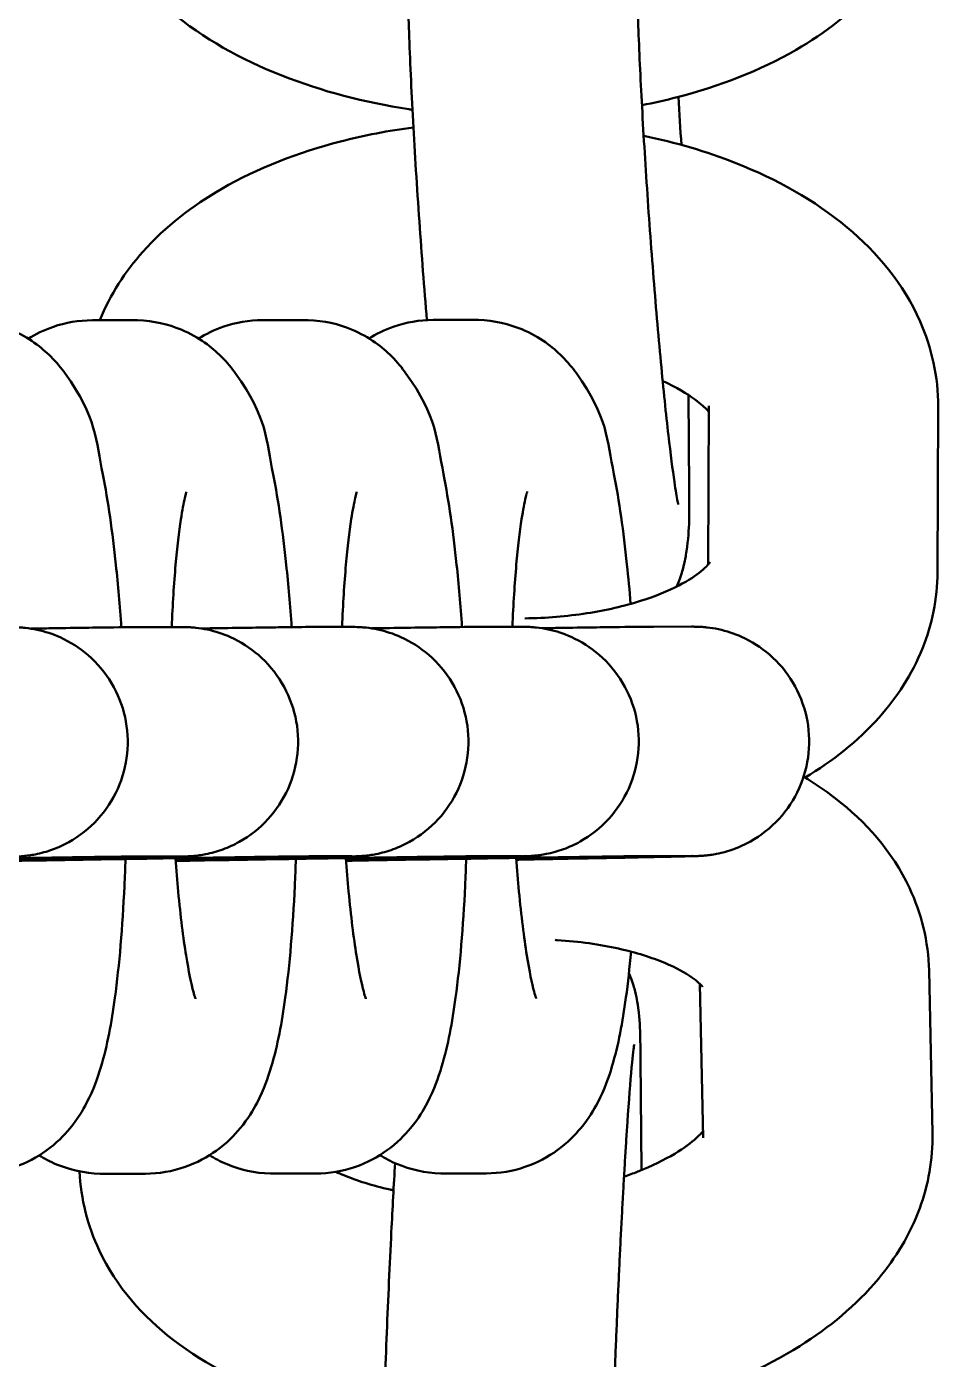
# Model space of a CAD drawing. Header units: millimetres. Extents: x 170 to 5770, y -1450 to 5650.
# Drawn here: x 3403.3 to 3427.14, y 2084.85 to 2119.72 of the extents above; entities that cross this region are included whole.
import ezdxf

# ---------------------------------------------------------------- set-up
doc = ezdxf.new("R2010")
doc.units = ezdxf.units.MM
doc.header["$LTSCALE"] = 10
doc.layers.add('Viditelná (ISO)', color=7, linetype='Continuous', lineweight=50)

# ---------------------------------------------------------------- blocks, each defined once
blk = doc.blocks.new('VVZ-VH101-2')
at = {"layer": 'Viditelná (ISO)'}
for p, q in [((3236.116, -3537.966), (3235.016, -3537.966)), ((3240.572, -3537.962), (3239.472, -3537.963)), ((3245.028, -3537.959), (3243.928, -3537.959)), ((3250.613, -3539.922), (3250.627, -3542.4)), ((3251.142, -3540.203), (3251.124, -3544.359)), ((3257.141, -3540.229), (3257.123, -3544.562)), ((3236.322, -3545.995), (3237.333, -3545.994)), ((3240.778, -3545.991), (3241.789, -3545.99)), ((3245.234, -3545.988), (3246.245, -3545.987)), ((3249.69, -3545.984), (3250.701, -3545.983)), ((3236.326, -3551.995), (3237.337, -3551.994)), ((3240.783, -3551.991), (3241.793, -3551.99)), ((3245.239, -3551.988), (3246.249, -3551.987)), ((3249.695, -3551.984), (3250.705, -3551.983)), ((3256.903, -3554.982), (3256.991, -3559.237)), ((3250.909, -3555.33), (3250.993, -3559.361)), ((3249.356, -3557.299), (3249.377, -3560.203)), ((3235.303, -3560.297), (3236.403, -3560.296)), ((3239.759, -3560.294), (3240.859, -3560.293)), ((3244.215, -3560.29), (3245.315, -3560.289))]:
    blk.add_line(p, q, dxfattribs=at)
for points, knots in [([(3243.39, -3532.46), (3243.358, -3532.455), (3243.326, -3532.45), (3242.137, -3532.267), (3241.017, -3531.976), (3238.908, -3531.144), (3237.921, -3530.599), (3236.28, -3529.229), (3235.595, -3528.42), (3234.853, -3526.739), (3234.678, -3525.969), (3234.681, -3525.191)], [4.959704, 4.959704, 4.959704, 4.959704, 4.969752, 4.969752, 5.333717, 5.333717, 5.707625, 5.707625, 6.049521, 6.049521, 6.283185, 6.283185, 6.283185, 6.283185]), ([(3257.012, -3525.449), (3257.009, -3526.136), (3256.867, -3526.821), (3256.345, -3528.123), (3255.948, -3528.726), (3254.89, -3529.914), (3254.187, -3530.45), (3252.474, -3531.44), (3251.425, -3531.844), (3250.011, -3532.209), (3249.703, -3532.279), (3249.392, -3532.339)], [3.141593, 3.141593, 3.141593, 3.141593, 3.348191, 3.348191, 3.576175, 3.576175, 3.871024, 3.871024, 4.237496, 4.237496, 4.33752, 4.33752, 4.33752, 4.33752]), ([(3243.767, -3537.964), (3243.696, -3537.123), (3243.63, -3536.249), (3243.507, -3534.486), (3243.452, -3533.599), (3243.36, -3531.92), (3243.324, -3531.13), (3243.277, -3529.815), (3243.265, -3529.269), (3243.262, -3528.802)], [5.02934, 5.02934, 5.02934, 5.02934, 5.344238, 5.344238, 5.669323, 5.669323, 5.996514, 5.996514, 6.283185, 6.283185, 6.283185, 6.283185]), ([(3250.341, -3542.79), (3250.341, -3542.79), (3250.333, -3542.754), (3250.302, -3542.594), (3250.273, -3542.419), (3250.194, -3541.881), (3250.141, -3541.465), (3250.021, -3540.422), (3249.954, -3539.773), (3249.819, -3538.332), (3249.75, -3537.535), (3249.619, -3535.886), (3249.558, -3535.034), (3249.449, -3533.372), (3249.402, -3532.562), (3249.327, -3531.074), (3249.299, -3530.395), (3249.27, -3529.414), (3249.264, -3529.059), (3249.262, -3528.767)], [3.96792, 3.96792, 3.96792, 3.96792, 4.067593, 4.067593, 4.250394, 4.250394, 4.513651, 4.513651, 4.813856, 4.813856, 5.125254, 5.125254, 5.439865, 5.439865, 5.754526, 5.754526, 6.066089, 6.066089, 6.283185, 6.283185, 6.283185, 6.283185]), ([(3235.209, -3537.966), (3235.483, -3537.289), (3235.878, -3536.691), (3236.933, -3535.506), (3237.635, -3534.97), (3239.348, -3533.98), (3240.398, -3533.576), (3242.127, -3533.129), (3242.765, -3533.006), (3243.415, -3532.92)], [0.208119, 0.208119, 0.208119, 0.208119, 0.434583, 0.434583, 0.729432, 0.729432, 1.095903, 1.095903, 1.300071, 1.300071, 1.300071, 1.300071]), ([(3249.437, -3533.139), (3250.272, -3533.315), (3251.081, -3533.552), (3252.914, -3534.276), (3253.902, -3534.821), (3255.543, -3536.191), (3256.228, -3537), (3256.97, -3538.681), (3257.145, -3539.451), (3257.141, -3540.229)], [1.92428, 1.92428, 1.92428, 1.92428, 2.192124, 2.192124, 2.566033, 2.566033, 2.907929, 2.907929, 3.141593, 3.141593, 3.141593, 3.141593]), ([(3235.773, -3546), (3235.734, -3545.434), (3235.687, -3544.888), (3235.541, -3543.496), (3235.429, -3542.705), (3235.113, -3541.11), (3235.131, -3540.509), (3234.209, -3539.226), (3234.089, -3539.077), (3233.693, -3538.683), (3233.364, -3538.416), (3232.555, -3538.078), (3232.158, -3537.981), (3231.717, -3537.969), (3231.688, -3537.969), (3231.66, -3537.969)], [1.937477, 1.937477, 1.937477, 1.937477, 2.147268, 2.147268, 2.501252, 2.501252, 2.951782, 2.951782, 3.006039, 3.006039, 3.08488, 3.08488, 3.137955, 3.137955, 3.141593, 3.141593, 3.141593, 3.141593]), ([(3235.016, -3537.966), (3234.66, -3537.967), (3234.306, -3538.031), (3233.747, -3538.222), (3233.526, -3538.333), (3233.338, -3538.45)], [3.14159265, 3.14159265, 3.14159265, 3.14159265, 3.1872207, 3.1872207, 3.22453337, 3.22453337, 3.22453337, 3.22453337]), ([(3240.229, -3545.996), (3240.19, -3545.431), (3240.143, -3544.885), (3239.997, -3543.492), (3239.885, -3542.701), (3239.569, -3541.106), (3239.587, -3540.506), (3238.665, -3539.223), (3238.545, -3539.073), (3238.149, -3538.68), (3237.82, -3538.412), (3237.011, -3538.074), (3236.614, -3537.977), (3236.173, -3537.966), (3236.144, -3537.966), (3236.116, -3537.966)], [1.937477, 1.937477, 1.937477, 1.937477, 2.147268, 2.147268, 2.501252, 2.501252, 2.951782, 2.951782, 3.006039, 3.006039, 3.08488, 3.08488, 3.137955, 3.137955, 3.141593, 3.141593, 3.141593, 3.141593]), ([(3239.472, -3537.963), (3239.116, -3537.963), (3238.762, -3538.027), (3238.203, -3538.218), (3237.982, -3538.329), (3237.795, -3538.446)], [3.14159265, 3.14159265, 3.14159265, 3.14159265, 3.1872207, 3.1872207, 3.22453337, 3.22453337, 3.22453337, 3.22453337]), ([(3244.685, -3545.993), (3244.646, -3545.427), (3244.599, -3544.881), (3244.453, -3543.489), (3244.341, -3542.698), (3244.025, -3541.103), (3244.043, -3540.502), (3243.121, -3539.219), (3243.001, -3539.07), (3242.605, -3538.676), (3242.276, -3538.409), (3241.467, -3538.071), (3241.07, -3537.974), (3240.629, -3537.962), (3240.6, -3537.962), (3240.572, -3537.962)], [1.937477, 1.937477, 1.937477, 1.937477, 2.147268, 2.147268, 2.501252, 2.501252, 2.951782, 2.951782, 3.006039, 3.006039, 3.08488, 3.08488, 3.137955, 3.137955, 3.141593, 3.141593, 3.141593, 3.141593]), ([(3243.928, -3537.959), (3243.572, -3537.96), (3243.218, -3538.024), (3242.659, -3538.215), (3242.438, -3538.326), (3242.251, -3538.443)], [3.14159265, 3.14159265, 3.14159265, 3.14159265, 3.1872207, 3.1872207, 3.22453337, 3.22453337, 3.22453337, 3.22453337]), ([(3249.096, -3545.389), (3249.067, -3545.036), (3249.035, -3544.692), (3248.909, -3543.485), (3248.797, -3542.694), (3248.481, -3541.099), (3248.499, -3540.499), (3247.577, -3539.216), (3247.457, -3539.066), (3247.061, -3538.673), (3246.733, -3538.405), (3245.923, -3538.067), (3245.526, -3537.97), (3245.085, -3537.959), (3245.056, -3537.959), (3245.028, -3537.959)], [2.012689, 2.012689, 2.012689, 2.012689, 2.147268, 2.147268, 2.501252, 2.501252, 2.951782, 2.951782, 3.006039, 3.006039, 3.08488, 3.08488, 3.137955, 3.137955, 3.141593, 3.141593, 3.141593, 3.141593]), ([(3249.935, -3539.558), (3250.031, -3539.601), (3250.122, -3539.645), (3250.508, -3539.843), (3250.742, -3540.001), (3251.022, -3540.232), (3251.1, -3540.316), (3251.141, -3540.368)], [2.2573046, 2.2573046, 2.2573046, 2.2573046, 2.3245043, 2.3245043, 2.5601049, 2.5601049, 2.738728, 2.738728, 2.738728, 2.738728]), ([(3237.479, -3542.457), (3237.479, -3542.457), (3237.479, -3542.458), (3237.475, -3542.471), (3237.457, -3542.528), (3237.407, -3542.744), (3237.369, -3542.939), (3237.282, -3543.501), (3237.234, -3543.906), (3237.151, -3544.854), (3237.116, -3545.405), (3237.092, -3545.994)], [3.4957513, 3.4957513, 3.4957513, 3.4957513, 3.5105711, 3.5105711, 3.6320787, 3.6320787, 3.8099362, 3.8099362, 4.0489441, 4.0489441, 4.3013385, 4.3013385, 4.3013385, 4.3013385]), ([(3241.935, -3542.453), (3241.935, -3542.453), (3241.935, -3542.454), (3241.931, -3542.467), (3241.913, -3542.524), (3241.863, -3542.741), (3241.825, -3542.935), (3241.739, -3543.497), (3241.69, -3543.902), (3241.607, -3544.85), (3241.572, -3545.401), (3241.548, -3545.99)], [3.4957513, 3.4957513, 3.4957513, 3.4957513, 3.5105711, 3.5105711, 3.6320787, 3.6320787, 3.8099362, 3.8099362, 4.0489441, 4.0489441, 4.3013385, 4.3013385, 4.3013385, 4.3013385]), ([(3246.391, -3542.45), (3246.391, -3542.45), (3246.391, -3542.451), (3246.387, -3542.464), (3246.369, -3542.521), (3246.319, -3542.737), (3246.281, -3542.932), (3246.195, -3543.494), (3246.147, -3543.899), (3246.063, -3544.847), (3246.028, -3545.398), (3246.004, -3545.987)], [3.4957513, 3.4957513, 3.4957513, 3.4957513, 3.5105711, 3.5105711, 3.6320787, 3.6320787, 3.8099362, 3.8099362, 4.0489441, 4.0489441, 4.3013385, 4.3013385, 4.3013385, 4.3013385]), ([(3250.627, -3542.4), (3250.631, -3543.019), (3250.644, -3543.396), (3250.541, -3544.127), (3250.521, -3544.264), (3250.428, -3544.6), (3250.386, -3544.738), (3250.299, -3544.935)], [3.1415927, 3.1415927, 3.1415927, 3.1415927, 3.5210588, 3.5210588, 3.5976144, 3.5976144, 3.6373589, 3.6373589, 3.6373589, 3.6373589]), ([(3251.172, -3544.295), (3251.172, -3544.295), (3251.171, -3544.296), (3251.16, -3544.314), (3251.095, -3544.406), (3250.808, -3544.641), (3250.611, -3544.774), (3250.082, -3545.048), (3249.743, -3545.189), (3248.935, -3545.444), (3248.458, -3545.556), (3247.433, -3545.713), (3246.885, -3545.759), (3246.331, -3545.767)], [3.428374, 3.428374, 3.428374, 3.428374, 3.455752, 3.455752, 3.706993, 3.706993, 3.923907, 3.923907, 4.155178, 4.155178, 4.405774, 4.405774, 4.659118, 4.659118, 4.659118, 4.659118]), ([(3257.123, -3544.562), (3257.12, -3545.25), (3256.978, -3545.935), (3256.455, -3547.237), (3256.058, -3547.839), (3255.033, -3548.991), (3254.374, -3549.504), (3253.659, -3549.931)], [3.1415927, 3.1415927, 3.1415927, 3.1415927, 3.3481914, 3.3481914, 3.5761753, 3.5761753, 3.8548274, 3.8548274, 3.8548274, 3.8548274]), ([(3232.877, -3545.997), (3232.899, -3545.997), (3232.92, -3545.997), (3232.967, -3545.998), (3232.989, -3545.998), (3233.043, -3546), (3233.056, -3546), (3233.086, -3546.001), (3233.104, -3546.002), (3233.164, -3546.006), (3233.213, -3546.01), (3233.363, -3546.026), (3233.469, -3546.043), (3233.778, -3546.109), (3233.981, -3546.176), (3234.436, -3546.381), (3234.685, -3546.54), (3235.144, -3546.937), (3235.355, -3547.187), (3235.681, -3547.735), (3235.802, -3548.038), (3235.94, -3548.66), (3235.959, -3548.987), (3235.894, -3549.621), (3235.809, -3549.936), (3235.548, -3550.518), (3235.369, -3550.791), (3234.938, -3551.26), (3234.682, -3551.463), (3234.266, -3551.695), (3234.122, -3551.761), (3233.827, -3551.869), (3233.674, -3551.912), (3233.467, -3551.953), (3233.412, -3551.962), (3233.31, -3551.976), (3233.261, -3551.982), (3233.203, -3551.987), (3233.186, -3551.989), (3233.109, -3551.995), (3233.083, -3551.996), (3233.014, -3551.999), (3232.984, -3552), (3232.84, -3552.004), (3232.689, -3552.008), (3232.11, -3552.021), (3231.555, -3552.033), (3230.276, -3552.058), (3229.573, -3552.071), (3228.637, -3552.088), (3228.46, -3552.092), (3228.28, -3552.095)], [0, 0, 0, 0, 0.039337, 0.039337, 0.068948, 0.068948, 0.076841, 0.076841, 0.084758, 0.084758, 0.100846, 0.100846, 0.132709, 0.132709, 0.196079, 0.196079, 0.282696, 0.282696, 0.378323, 0.378323, 0.473906, 0.473906, 0.569501, 0.569501, 0.665096, 0.665096, 0.760691, 0.760691, 0.856282, 0.856282, 0.903554, 0.903554, 0.950706, 0.950706, 0.967761, 0.967761, 0.983739, 0.983739, 0.991659, 0.991659, 1.024165, 1.024165, 1.087146, 1.087146, 1.263406, 1.263406, 1.569696, 1.569696, 1.83183, 1.83183, 1.891194, 1.891194, 1.891194, 1.891194]), ([(3237.333, -3545.994), (3237.355, -3545.994), (3237.376, -3545.994), (3237.423, -3545.994), (3237.445, -3545.994), (3237.499, -3545.996), (3237.512, -3545.997), (3237.542, -3545.998), (3237.56, -3545.999), (3237.62, -3546.003), (3237.669, -3546.007), (3237.819, -3546.023), (3237.925, -3546.039), (3238.234, -3546.106), (3238.437, -3546.172), (3238.892, -3546.378), (3239.141, -3546.536), (3239.601, -3546.933), (3239.811, -3547.184), (3240.137, -3547.731), (3240.258, -3548.035), (3240.396, -3548.657), (3240.415, -3548.983), (3240.35, -3549.617), (3240.265, -3549.933), (3240.004, -3550.514), (3239.825, -3550.787), (3239.394, -3551.257), (3239.138, -3551.459), (3238.722, -3551.691), (3238.578, -3551.758), (3238.283, -3551.866), (3238.13, -3551.908), (3237.923, -3551.949), (3237.868, -3551.958), (3237.766, -3551.973), (3237.717, -3551.978), (3237.659, -3551.984), (3237.642, -3551.985), (3237.566, -3551.991), (3237.539, -3551.992), (3237.47, -3551.995), (3237.44, -3551.996), (3237.296, -3552.001), (3237.145, -3552.004), (3236.566, -3552.018), (3236.011, -3552.029), (3234.732, -3552.054), (3234.029, -3552.067), (3233.093, -3552.085), (3232.917, -3552.088), (3232.736, -3552.091)], [0, 0, 0, 0, 0.039337, 0.039337, 0.068948, 0.068948, 0.076841, 0.076841, 0.084758, 0.084758, 0.100846, 0.100846, 0.132709, 0.132709, 0.196079, 0.196079, 0.282696, 0.282696, 0.378323, 0.378323, 0.473906, 0.473906, 0.569501, 0.569501, 0.665096, 0.665096, 0.760691, 0.760691, 0.856282, 0.856282, 0.903554, 0.903554, 0.950706, 0.950706, 0.967761, 0.967761, 0.983739, 0.983739, 0.991659, 0.991659, 1.024165, 1.024165, 1.087146, 1.087146, 1.263406, 1.263406, 1.569696, 1.569696, 1.83183, 1.83183, 1.891194, 1.891194, 1.891194, 1.891194]), ([(3233.403, -3546.034), (3233.566, -3546.031), (3233.724, -3546.029), (3234.499, -3546.017), (3235.031, -3546.009), (3235.837, -3545.999), (3236.112, -3545.995), (3236.291, -3545.995), (3236.307, -3545.995), (3236.322, -3545.995)], [2.8114817, 2.8114817, 2.8114817, 2.8114817, 2.874869, 2.874869, 3.1358233, 3.1358233, 3.3979236, 3.3979236, 3.4244391, 3.4244391, 3.4244391, 3.4244391]), ([(3241.789, -3545.99), (3241.811, -3545.99), (3241.832, -3545.99), (3241.879, -3545.991), (3241.901, -3545.991), (3241.955, -3545.993), (3241.968, -3545.993), (3241.998, -3545.994), (3242.016, -3545.995), (3242.076, -3545.999), (3242.125, -3546.003), (3242.275, -3546.019), (3242.381, -3546.036), (3242.69, -3546.102), (3242.893, -3546.169), (3243.348, -3546.374), (3243.597, -3546.533), (3244.057, -3546.93), (3244.267, -3547.18), (3244.593, -3547.728), (3244.714, -3548.031), (3244.852, -3548.653), (3244.871, -3548.98), (3244.806, -3549.614), (3244.721, -3549.929), (3244.46, -3550.511), (3244.281, -3550.784), (3243.85, -3551.253), (3243.594, -3551.456), (3243.178, -3551.688), (3243.034, -3551.754), (3242.739, -3551.862), (3242.586, -3551.905), (3242.379, -3551.946), (3242.324, -3551.955), (3242.222, -3551.969), (3242.174, -3551.975), (3242.115, -3551.98), (3242.098, -3551.982), (3242.022, -3551.988), (3241.995, -3551.989), (3241.926, -3551.992), (3241.897, -3551.993), (3241.752, -3551.997), (3241.601, -3552.001), (3241.022, -3552.014), (3240.467, -3552.026), (3239.188, -3552.051), (3238.485, -3552.064), (3237.55, -3552.081), (3237.373, -3552.085), (3237.192, -3552.088)], [0, 0, 0, 0, 0.039337, 0.039337, 0.068948, 0.068948, 0.076841, 0.076841, 0.084758, 0.084758, 0.100846, 0.100846, 0.132709, 0.132709, 0.196079, 0.196079, 0.282696, 0.282696, 0.378323, 0.378323, 0.473906, 0.473906, 0.569501, 0.569501, 0.665096, 0.665096, 0.760691, 0.760691, 0.856282, 0.856282, 0.903554, 0.903554, 0.950706, 0.950706, 0.967761, 0.967761, 0.983739, 0.983739, 0.991659, 0.991659, 1.024165, 1.024165, 1.087146, 1.087146, 1.263406, 1.263406, 1.569696, 1.569696, 1.83183, 1.83183, 1.891194, 1.891194, 1.891194, 1.891194]), ([(3237.859, -3546.03), (3238.022, -3546.028), (3238.18, -3546.025), (3238.955, -3546.014), (3239.487, -3546.006), (3240.293, -3545.995), (3240.568, -3545.992), (3240.747, -3545.991), (3240.763, -3545.991), (3240.778, -3545.991)], [2.8114817, 2.8114817, 2.8114817, 2.8114817, 2.874869, 2.874869, 3.1358233, 3.1358233, 3.3979236, 3.3979236, 3.4244391, 3.4244391, 3.4244391, 3.4244391]), ([(3246.245, -3545.987), (3246.267, -3545.987), (3246.288, -3545.987), (3246.335, -3545.987), (3246.357, -3545.987), (3246.411, -3545.989), (3246.424, -3545.99), (3246.454, -3545.991), (3246.472, -3545.992), (3246.532, -3545.996), (3246.581, -3546), (3246.731, -3546.016), (3246.837, -3546.033), (3247.146, -3546.099), (3247.349, -3546.166), (3247.805, -3546.371), (3248.053, -3546.529), (3248.513, -3546.926), (3248.723, -3547.177), (3249.049, -3547.724), (3249.17, -3548.028), (3249.308, -3548.65), (3249.327, -3548.976), (3249.262, -3549.61), (3249.177, -3549.926), (3248.916, -3550.507), (3248.737, -3550.78), (3248.306, -3551.25), (3248.05, -3551.452), (3247.634, -3551.684), (3247.49, -3551.751), (3247.195, -3551.859), (3247.042, -3551.901), (3246.835, -3551.942), (3246.78, -3551.951), (3246.678, -3551.966), (3246.63, -3551.971), (3246.571, -3551.977), (3246.554, -3551.978), (3246.478, -3551.984), (3246.451, -3551.985), (3246.382, -3551.988), (3246.353, -3551.989), (3246.208, -3551.994), (3246.057, -3551.997), (3245.478, -3552.011), (3244.923, -3552.022), (3243.644, -3552.047), (3242.942, -3552.06), (3242.006, -3552.078), (3241.829, -3552.081), (3241.648, -3552.084)], [0, 0, 0, 0, 0.039337, 0.039337, 0.068948, 0.068948, 0.076841, 0.076841, 0.084758, 0.084758, 0.100846, 0.100846, 0.132709, 0.132709, 0.196079, 0.196079, 0.282696, 0.282696, 0.378323, 0.378323, 0.473906, 0.473906, 0.569501, 0.569501, 0.665096, 0.665096, 0.760691, 0.760691, 0.856282, 0.856282, 0.903554, 0.903554, 0.950706, 0.950706, 0.967761, 0.967761, 0.983739, 0.983739, 0.991659, 0.991659, 1.024165, 1.024165, 1.087146, 1.087146, 1.263406, 1.263406, 1.569696, 1.569696, 1.83183, 1.83183, 1.891194, 1.891194, 1.891194, 1.891194]), ([(3242.315, -3546.027), (3242.478, -3546.024), (3242.636, -3546.022), (3243.411, -3546.01), (3243.943, -3546.002), (3244.749, -3545.992), (3245.024, -3545.988), (3245.203, -3545.988), (3245.219, -3545.988), (3245.234, -3545.988)], [2.8114817, 2.8114817, 2.8114817, 2.8114817, 2.874869, 2.874869, 3.1358233, 3.1358233, 3.3979236, 3.3979236, 3.4244391, 3.4244391, 3.4244391, 3.4244391]), ([(3250.701, -3545.983), (3250.723, -3545.983), (3250.744, -3545.983), (3250.791, -3545.984), (3250.813, -3545.984), (3250.867, -3545.986), (3250.88, -3545.986), (3250.91, -3545.987), (3250.928, -3545.988), (3250.988, -3545.992), (3251.038, -3545.996), (3251.187, -3546.012), (3251.293, -3546.029), (3251.602, -3546.095), (3251.805, -3546.162), (3252.261, -3546.367), (3252.509, -3546.526), (3252.969, -3546.923), (3253.179, -3547.173), (3253.505, -3547.721), (3253.626, -3548.024), (3253.764, -3548.646), (3253.783, -3548.973), (3253.718, -3549.607), (3253.633, -3549.922), (3253.372, -3550.504), (3253.193, -3550.777), (3252.762, -3551.246), (3252.506, -3551.449), (3252.09, -3551.681), (3251.946, -3551.747), (3251.651, -3551.855), (3251.498, -3551.898), (3251.291, -3551.939), (3251.236, -3551.948), (3251.134, -3551.962), (3251.086, -3551.968), (3251.027, -3551.973), (3251.01, -3551.975), (3250.934, -3551.981), (3250.907, -3551.982), (3250.838, -3551.985), (3250.809, -3551.986), (3250.664, -3551.99), (3250.513, -3551.994), (3249.934, -3552.007), (3249.379, -3552.019), (3248.1, -3552.044), (3247.398, -3552.057), (3246.462, -3552.074), (3246.285, -3552.078), (3246.104, -3552.081)], [0, 0, 0, 0, 0.039337, 0.039337, 0.068948, 0.068948, 0.076841, 0.076841, 0.084758, 0.084758, 0.100846, 0.100846, 0.132709, 0.132709, 0.196079, 0.196079, 0.282696, 0.282696, 0.378323, 0.378323, 0.473906, 0.473906, 0.569501, 0.569501, 0.665096, 0.665096, 0.760691, 0.760691, 0.856282, 0.856282, 0.903554, 0.903554, 0.950706, 0.950706, 0.967761, 0.967761, 0.983739, 0.983739, 0.991659, 0.991659, 1.024165, 1.024165, 1.087146, 1.087146, 1.263406, 1.263406, 1.569696, 1.569696, 1.83183, 1.83183, 1.891194, 1.891194, 1.891194, 1.891194]), ([(3246.771, -3546.023), (3246.934, -3546.021), (3247.092, -3546.018), (3247.867, -3546.007), (3248.399, -3545.999), (3249.205, -3545.988), (3249.48, -3545.985), (3249.659, -3545.984), (3249.675, -3545.984), (3249.69, -3545.984)], [2.8114817, 2.8114817, 2.8114817, 2.8114817, 2.874869, 2.874869, 3.1358233, 3.1358233, 3.3979236, 3.3979236, 3.4244391, 3.4244391, 3.4244391, 3.4244391]), ([(3253.62, -3549.908), (3253.908, -3550.081), (3254.186, -3550.269), (3255.236, -3551.081), (3255.933, -3551.852), (3256.7, -3553.479), (3256.887, -3554.227), (3256.903, -3554.982)], [8.7529676, 8.7529676, 8.7529676, 8.7529676, 8.8662255, 8.8662255, 9.1986734, 9.1986734, 9.424778, 9.424778, 9.424778, 9.424778]), ([(3236.326, -3551.995), (3236.29, -3551.995), (3236.187, -3551.995), (3235.838, -3551.999), (3235.538, -3552.003), (3234.707, -3552.015), (3234.132, -3552.023), (3232.813, -3552.044), (3232.051, -3552.056), (3230.442, -3552.083), (3229.575, -3552.097), (3228.569, -3552.115), (3228.426, -3552.117), (3228.282, -3552.12)], [0, 0, 0, 0, 0.146254, 0.146254, 0.358083, 0.358083, 0.613354, 0.613354, 0.872195, 0.872195, 1.131799, 1.131799, 1.174634, 1.174634, 1.174634, 1.174634]), ([(3240.783, -3551.991), (3240.746, -3551.991), (3240.643, -3551.992), (3240.294, -3551.996), (3239.994, -3551.999), (3239.163, -3552.011), (3238.588, -3552.02), (3237.269, -3552.04), (3236.507, -3552.053), (3234.898, -3552.079), (3234.031, -3552.094), (3233.025, -3552.111), (3232.882, -3552.114), (3232.738, -3552.116)], [0, 0, 0, 0, 0.146254, 0.146254, 0.358083, 0.358083, 0.613354, 0.613354, 0.872195, 0.872195, 1.131799, 1.131799, 1.174634, 1.174634, 1.174634, 1.174634]), ([(3245.239, -3551.988), (3245.202, -3551.988), (3245.099, -3551.988), (3244.75, -3551.992), (3244.45, -3551.996), (3243.619, -3552.008), (3243.044, -3552.016), (3241.725, -3552.037), (3240.963, -3552.049), (3239.354, -3552.076), (3238.487, -3552.09), (3237.481, -3552.108), (3237.338, -3552.11), (3237.194, -3552.113)], [0, 0, 0, 0, 0.146254, 0.146254, 0.358083, 0.358083, 0.613354, 0.613354, 0.872195, 0.872195, 1.131799, 1.131799, 1.174634, 1.174634, 1.174634, 1.174634]), ([(3249.695, -3551.984), (3249.658, -3551.984), (3249.555, -3551.985), (3249.206, -3551.989), (3248.906, -3551.992), (3248.075, -3552.004), (3247.5, -3552.013), (3246.181, -3552.033), (3245.419, -3552.046), (3243.81, -3552.072), (3242.943, -3552.087), (3241.937, -3552.104), (3241.794, -3552.107), (3241.65, -3552.109)], [0, 0, 0, 0, 0.146254, 0.146254, 0.358083, 0.358083, 0.613354, 0.613354, 0.872195, 0.872195, 1.131799, 1.131799, 1.174634, 1.174634, 1.174634, 1.174634]), ([(3246.101, -3552.035), (3246.123, -3552.337), (3246.148, -3552.629), (3246.235, -3553.546), (3246.306, -3554.117), (3246.446, -3554.997), (3246.517, -3555.33), (3246.588, -3555.599), (3246.604, -3555.653), (3246.621, -3555.703), (3246.625, -3555.714), (3246.625, -3555.714)], [5.1055495, 5.1055495, 5.1055495, 5.1055495, 5.2336109, 5.2336109, 5.5253313, 5.5253313, 5.7847397, 5.7847397, 5.8763373, 5.8763373, 5.9335785, 5.9335785, 5.9335785, 5.9335785]), ([(3231.947, -3560.3), (3232.302, -3560.3), (3232.657, -3560.235), (3233.3, -3560.016), (3233.579, -3559.858), (3234.081, -3559.496), (3234.276, -3559.293), (3234.637, -3558.858), (3234.765, -3558.639), (3235.053, -3558.087), (3235.153, -3557.795), (3235.412, -3556.927), (3235.515, -3556.354), (3235.723, -3554.835), (3235.805, -3553.847), (3235.866, -3552.536), (3235.875, -3552.301), (3235.883, -3552.063)], [0, 0, 0, 0, 0.045628, 0.045628, 0.095384, 0.095384, 0.158046, 0.158046, 0.244984, 0.244984, 0.402893, 0.402893, 0.717053, 0.717053, 1.128654, 1.128654, 1.216641, 1.216641, 1.216641, 1.216641]), ([(3236.403, -3560.296), (3236.758, -3560.296), (3237.113, -3560.232), (3237.756, -3560.012), (3238.035, -3559.854), (3238.537, -3559.493), (3238.732, -3559.29), (3239.093, -3558.854), (3239.221, -3558.636), (3239.509, -3558.083), (3239.609, -3557.791), (3239.868, -3556.924), (3239.971, -3556.35), (3240.179, -3554.832), (3240.261, -3553.844), (3240.322, -3552.532), (3240.331, -3552.298), (3240.339, -3552.059)], [0, 0, 0, 0, 0.045628, 0.045628, 0.095384, 0.095384, 0.158046, 0.158046, 0.244984, 0.244984, 0.402893, 0.402893, 0.717053, 0.717053, 1.128654, 1.128654, 1.216641, 1.216641, 1.216641, 1.216641]), ([(3237.189, -3552.042), (3237.211, -3552.344), (3237.236, -3552.636), (3237.322, -3553.553), (3237.394, -3554.124), (3237.534, -3555.004), (3237.605, -3555.337), (3237.676, -3555.606), (3237.692, -3555.659), (3237.709, -3555.71), (3237.713, -3555.721), (3237.713, -3555.721)], [5.1055495, 5.1055495, 5.1055495, 5.1055495, 5.2336109, 5.2336109, 5.5253313, 5.5253313, 5.7847397, 5.7847397, 5.8763373, 5.8763373, 5.9335785, 5.9335785, 5.9335785, 5.9335785]), ([(3240.859, -3560.293), (3241.214, -3560.293), (3241.569, -3560.228), (3242.212, -3560.009), (3242.491, -3559.851), (3242.993, -3559.489), (3243.188, -3559.286), (3243.549, -3558.851), (3243.677, -3558.632), (3243.965, -3558.08), (3244.065, -3557.788), (3244.324, -3556.92), (3244.427, -3556.347), (3244.635, -3554.828), (3244.717, -3553.84), (3244.778, -3552.529), (3244.787, -3552.294), (3244.795, -3552.056)], [0, 0, 0, 0, 0.045628, 0.045628, 0.095384, 0.095384, 0.158046, 0.158046, 0.244984, 0.244984, 0.402893, 0.402893, 0.717053, 0.717053, 1.128654, 1.128654, 1.216641, 1.216641, 1.216641, 1.216641]), ([(3241.645, -3552.038), (3241.667, -3552.34), (3241.692, -3552.632), (3241.779, -3553.549), (3241.85, -3554.121), (3241.99, -3555), (3242.061, -3555.333), (3242.132, -3555.603), (3242.148, -3555.656), (3242.165, -3555.707), (3242.169, -3555.717), (3242.169, -3555.717)], [5.1055495, 5.1055495, 5.1055495, 5.1055495, 5.2336109, 5.2336109, 5.5253313, 5.5253313, 5.7847397, 5.7847397, 5.8763373, 5.8763373, 5.9335785, 5.9335785, 5.9335785, 5.9335785]), ([(3247.121, -3554.18), (3247.14, -3554.182), (3247.158, -3554.183), (3247.747, -3554.22), (3248.292, -3554.298), (3249.243, -3554.509), (3249.654, -3554.641), (3250.294, -3554.909), (3250.534, -3555.045), (3250.848, -3555.264), (3250.931, -3555.35), (3250.973, -3555.4), (3250.977, -3555.406), (3250.977, -3555.406)], [8.056177, 8.056177, 8.056177, 8.056177, 8.064919, 8.064919, 8.333308, 8.333308, 8.588527, 8.588527, 8.822557, 8.822557, 9.037474, 9.037474, 9.11276, 9.11276, 9.11276, 9.11276]), ([(3245.315, -3560.289), (3245.67, -3560.289), (3246.025, -3560.225), (3246.668, -3560.005), (3246.947, -3559.847), (3247.449, -3559.486), (3247.644, -3559.283), (3248.005, -3558.847), (3248.133, -3558.629), (3248.421, -3558.076), (3248.521, -3557.784), (3248.78, -3556.917), (3248.883, -3556.343), (3249.025, -3555.309), (3249.069, -3554.909), (3249.108, -3554.486)], [0, 0, 0, 0, 0.045628, 0.045628, 0.0953843, 0.0953843, 0.1580463, 0.1580463, 0.2449843, 0.2449843, 0.4028932, 0.4028932, 0.7170525, 0.7170525, 0.8972994, 0.8972994, 0.8972994, 0.8972994]), ([(3249.051, -3555.051), (3249.067, -3555.088), (3249.082, -3555.123), (3249.159, -3555.322), (3249.19, -3555.435), (3249.243, -3555.642), (3249.258, -3555.724), (3249.291, -3555.916), (3249.301, -3556.002), (3249.338, -3556.362), (3249.343, -3556.577), (3249.353, -3556.994), (3249.355, -3557.14), (3249.356, -3557.299)], [2.6778117, 2.6778117, 2.6778117, 2.6778117, 2.6836086, 2.6836086, 2.7132116, 2.7132116, 2.7497355, 2.7497355, 2.8126613, 2.8126613, 3.0337979, 3.0337979, 3.1415927, 3.1415927, 3.1415927, 3.1415927]), ([(3248.546, -3571.441), (3248.544, -3571.094), (3248.546, -3570.642), (3248.562, -3569.529), (3248.576, -3568.852), (3248.601, -3567.927), (3248.607, -3567.736), (3248.618, -3567.344), (3248.625, -3567.144), (3248.638, -3566.738), (3248.645, -3566.533), (3248.659, -3566.121), (3248.666, -3565.914), (3248.682, -3565.497), (3248.69, -3565.286), (3248.706, -3564.861), (3248.715, -3564.647), (3248.733, -3564.218), (3248.742, -3564.004), (3248.761, -3563.58), (3248.77, -3563.37), (3248.789, -3562.953), (3248.799, -3562.745), (3248.819, -3562.333), (3248.829, -3562.127), (3248.849, -3561.722), (3248.86, -3561.522), (3248.881, -3561.132), (3248.891, -3560.942), (3248.912, -3560.57), (3248.922, -3560.389), (3248.943, -3560.034), (3248.953, -3559.86), (3248.974, -3559.523), (3248.985, -3559.359), (3249.005, -3559.045), (3249.016, -3558.895), (3249.065, -3558.189), (3249.103, -3557.722), (3249.149, -3557.246), (3249.162, -3557.128), (3249.18, -3556.979), (3249.186, -3556.933), (3249.188, -3556.921), (3249.189, -3556.92), (3249.189, -3556.92)], [0, 0, 0, 0, 0.278679, 0.278679, 0.585822, 0.585822, 0.663988, 0.663988, 0.743132, 0.743132, 0.822253, 0.822253, 0.900355, 0.900355, 0.978982, 0.978982, 1.058624, 1.058624, 1.138266, 1.138266, 1.216895, 1.216895, 1.295474, 1.295474, 1.375092, 1.375092, 1.454737, 1.454737, 1.533386, 1.533386, 1.611358, 1.611358, 1.690404, 1.690404, 1.76952, 1.76952, 1.847673, 1.847673, 2.153516, 2.153516, 2.286149, 2.286149, 2.388669, 2.388669, 2.403153, 2.403153, 2.403153, 2.403153]), ([(3256.991, -3559.237), (3257.005, -3559.915), (3256.883, -3560.589), (3256.403, -3561.895), (3256.023, -3562.509), (3254.992, -3563.748), (3254.291, -3564.322), (3252.582, -3565.395), (3251.534, -3565.851), (3249.842, -3566.372), (3249.247, -3566.518), (3248.641, -3566.634)], [3.141593, 3.141593, 3.141593, 3.141593, 3.344891, 3.344891, 3.57562, 3.57562, 3.880046, 3.880046, 4.252321, 4.252321, 4.444732, 4.444732, 4.444732, 4.444732]), ([(3250.989, -3559.178), (3250.954, -3559.222), (3250.897, -3559.287), (3250.686, -3559.481), (3250.496, -3559.626), (3249.984, -3559.933), (3249.652, -3560.097), (3249.159, -3560.289), (3249.043, -3560.331), (3248.923, -3560.372)], [3.5496552, 3.5496552, 3.5496552, 3.5496552, 3.6901082, 3.6901082, 3.9043172, 3.9043172, 4.1350453, 4.1350453, 4.2027977, 4.2027977, 4.2027977, 4.2027977]), ([(3233.624, -3559.817), (3233.759, -3559.9), (3233.912, -3559.981), (3234.408, -3560.188), (3234.805, -3560.285), (3235.246, -3560.297), (3235.274, -3560.297), (3235.303, -3560.297)], [6.19868105, 6.19868105, 6.19868105, 6.19868105, 6.22647289, 6.22647289, 6.27954718, 6.27954718, 6.28318531, 6.28318531, 6.28318531, 6.28318531]), ([(3238.08, -3559.813), (3238.215, -3559.897), (3238.368, -3559.978), (3238.864, -3560.185), (3239.261, -3560.282), (3239.702, -3560.293), (3239.73, -3560.294), (3239.759, -3560.294)], [6.19868105, 6.19868105, 6.19868105, 6.19868105, 6.22647289, 6.22647289, 6.27954718, 6.27954718, 6.28318531, 6.28318531, 6.28318531, 6.28318531]), ([(3242.536, -3559.81), (3242.671, -3559.893), (3242.824, -3559.974), (3243.32, -3560.181), (3243.717, -3560.278), (3244.158, -3560.29), (3244.187, -3560.29), (3244.215, -3560.29)], [6.19868105, 6.19868105, 6.19868105, 6.19868105, 6.22647289, 6.22647289, 6.27954718, 6.27954718, 6.28318531, 6.28318531, 6.28318531, 6.28318531]), ([(3242.546, -3571.485), (3242.542, -3570.939), (3242.548, -3570.25), (3242.577, -3568.729), (3242.598, -3567.925), (3242.65, -3566.231), (3242.682, -3565.343), (3242.754, -3563.564), (3242.794, -3562.673), (3242.868, -3561.194), (3242.901, -3560.587), (3242.934, -3560.019)], [0, 0, 0, 0, 0.371965, 0.371965, 0.70172, 0.70172, 1.026124, 1.026124, 1.349403, 1.349403, 1.588922, 1.588922, 1.588922, 1.588922]), ([(3242.633, -3566.777), (3241.759, -3566.649), (3240.912, -3566.453), (3239.024, -3565.821), (3238.015, -3565.328), (3236.347, -3564.037), (3235.65, -3563.266), (3234.896, -3561.668), (3234.712, -3560.957), (3234.683, -3560.236)], [5.069394, 5.069394, 5.069394, 5.069394, 5.348652, 5.348652, 5.724633, 5.724633, 6.057081, 6.057081, 6.273241, 6.273241, 6.273241, 6.273241]), ([(3242.894, -3560.732), (3242.863, -3560.725), (3242.833, -3560.719), (3242.34, -3560.609), (3241.929, -3560.478), (3241.524, -3560.308), (3241.456, -3560.277), (3241.392, -3560.247)], [5.1753353, 5.1753353, 5.1753353, 5.1753353, 5.191715, 5.191715, 5.4469348, 5.4469348, 5.5014466, 5.5014466, 5.5014466, 5.5014466])]:
    blk.add_open_spline(points, degree=3, knots=knots, dxfattribs=at)
for points in [[(3250.345, -3532.123), (3250.373, -3532.548), (3250.399, -3532.968), (3250.423, -3533.379)], [(3237.348, -3551.994), (3237.348, -3551.994), (3237.344, -3551.994), (3237.337, -3551.994)], [(3241.804, -3551.99), (3241.804, -3551.99), (3241.8, -3551.99), (3241.793, -3551.99)], [(3246.26, -3551.987), (3246.26, -3551.987), (3246.256, -3551.987), (3246.249, -3551.987)], [(3250.716, -3551.983), (3250.716, -3551.983), (3250.712, -3551.983), (3250.705, -3551.983)]]:
    blk.add_open_spline(points, degree=3, dxfattribs=at)

msp = doc.modelspace()

# ---------------------------------------------------------------- block references
msp.add_blockref('VVZ-VH101-2', (170, 5650))

doc.saveas('drawing.dxf')
